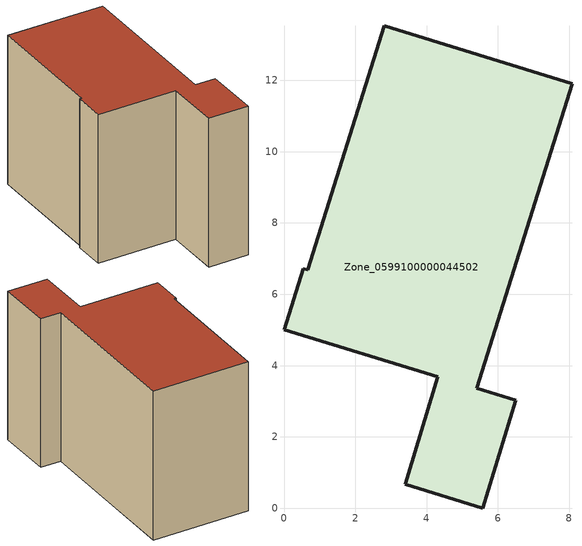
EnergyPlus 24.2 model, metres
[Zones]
Zone_0599100000044502
 floor ground (C_G): 5.41,3.36 6.5,3.02 5.58,0 3.4,0.67 4.32,3.69 0,5.01 0.54,6.72 0.66,6.68 2.81,13.53 8.08,11.91 z0
 wall outside (C_F): 0.66,6.68 0.54,6.72 0,5.01 4.32,3.69 3.4,0.67 5.58,0 6.5,3.02 5.41,3.36 8.08,11.91 2.81,13.53 0.66,6.68 z0:8.59
 roof outside (C_R): 8.08,11.91 2.81,13.53 0.66,6.68 0.54,6.72 0,5.01 4.32,3.69 3.4,0.67 5.58,0 6.5,3.02 5.41,3.36 z8.59
[BUILDING]
Pand.0599100000044502: North Axis=0; Terrain=City; Loads Convergence Tolerance Value=0.04; Temperature Convergence Tolerance Value=0.4; Solar Distribution=FullExterior; Maximum Number of Warmup Days=25; Minimum Number of Warmup Days=1
[Site:Location]
Rotterdam.The.Hague.AP_ZH_NLD Design_Conditions: Latitude=51.96; Longitude=4.45; Time Zone=1; Elevation=-4.5
[SITE:GROUNDTEMPERATURE:BUILDINGSURFACE]
18, 18, 18, 18, 18, 18, 18, 18, 18, 18, 18, 18
[MATERIAL] Thermal Absorptance=0.9; Solar Absorptance=0.7; Visible Absorptance=0.7
Name | Roughness | Thickness | Conductivity | Density | Specific Heat
G.TI.1975-1991 | MediumSmooth | 0.15 | 0.288461 | 540 | 1210
F.TI.1975-1991 | Rough | 0.3 | 0.230769 | 1920 | 840
R.TI.1975-1991 | MediumRough | 0.2 | 0.153846 | 1500 | 1000
[CONSTRUCTION]
C_G: G.TI.1975-1991
C_F: F.TI.1975-1991
C_R: R.TI.1975-1991
[ZONE]
Zone_0599100000044502: Type=1; Multiplier=1; Ceiling Height=Autocalculate; Volume=Autocalculate; Floor Area=autocalculate; Part of Total Floor Area=Yes
[ZONEINFILTRATION:DESIGNFLOWRATE]
Infil_Zone_0599100000044502: Zone or ZoneList or Space or SpaceList=Zone_0599100000044502; Schedule=AlwaysOn; Design Flow Rate Calculation Method=Flow/Area; Flow Rate per Floor Area=0.003; Constant Term Coefficient=1; Temperature Term Coefficient=0; Velocity Term Coefficient=0; Velocity Squared Term Coefficient=0
[HVACTEMPLATE:ZONE:IDEALLOADSAIRSYSTEM]
Zone_0599100000044502: Maximum Heating Supply Air Temperature=50; Minimum Cooling Supply Air Temperature=13; Maximum Heating Supply Air Humidity Ratio=0.0156; Minimum Cooling Supply Air Humidity Ratio=0.0077; Heating Limit=NoLimit; Cooling Limit=NoLimit; Dehumidification Control Type=ConstantSensibleHeatRatio; Cooling Sensible Heat Ratio=0.7; Dehumidification Setpoint=60; Humidification Control Type=None; Humidification Setpoint=30; Outdoor Air Method=None; Outdoor Air Flow Rate per Person=0.00944; Outdoor Air Flow Rate per Zone Floor Area=0; Outdoor Air Flow Rate per Zone=0; Demand Controlled Ventilation Type=None; Outdoor Air Economizer Type=NoEconomizer; Heat Recovery Type=None; Sensible Heat Recovery Effectiveness=0.7; Latent Heat Recovery Effectiveness=0.65
[ZONECONTROL:THERMOSTAT]
ThermostatControl_Zone_0599100000044502: Zone or ZoneList=Zone_0599100000044502; Control Type Schedule=DualSetpointControlType; Control 1=Thermostat_Zone_0599100000044502; Temperature Difference Between Cutout And Setpoint=0
[THERMOSTATSETPOINT:DUALSETPOINT]
Thermostat_Zone_0599100000044502: Heating Setpoint Temperature Schedule=HeatingSetpoint_Zone_0599100000044502; Cooling Setpoint Temperature Schedule=CoolingSetpoint_Zone_0599100000044502
[SCHEDULE:COMPACT]
HeatingSetpoint_Zone_0599100000044502: Through: 12/31, For: AllDays, Until: 24:00, 21
CoolingSetpoint_Zone_0599100000044502: Through: 12/31, For: AllDays, Until: 24:00, 24
DualSetpointControlType: Through: 12/31, For: AllDays, Until: 24:00, 4
AlwaysOn: Through: 12/31, For: AllDays, Until: 24:00, 1
